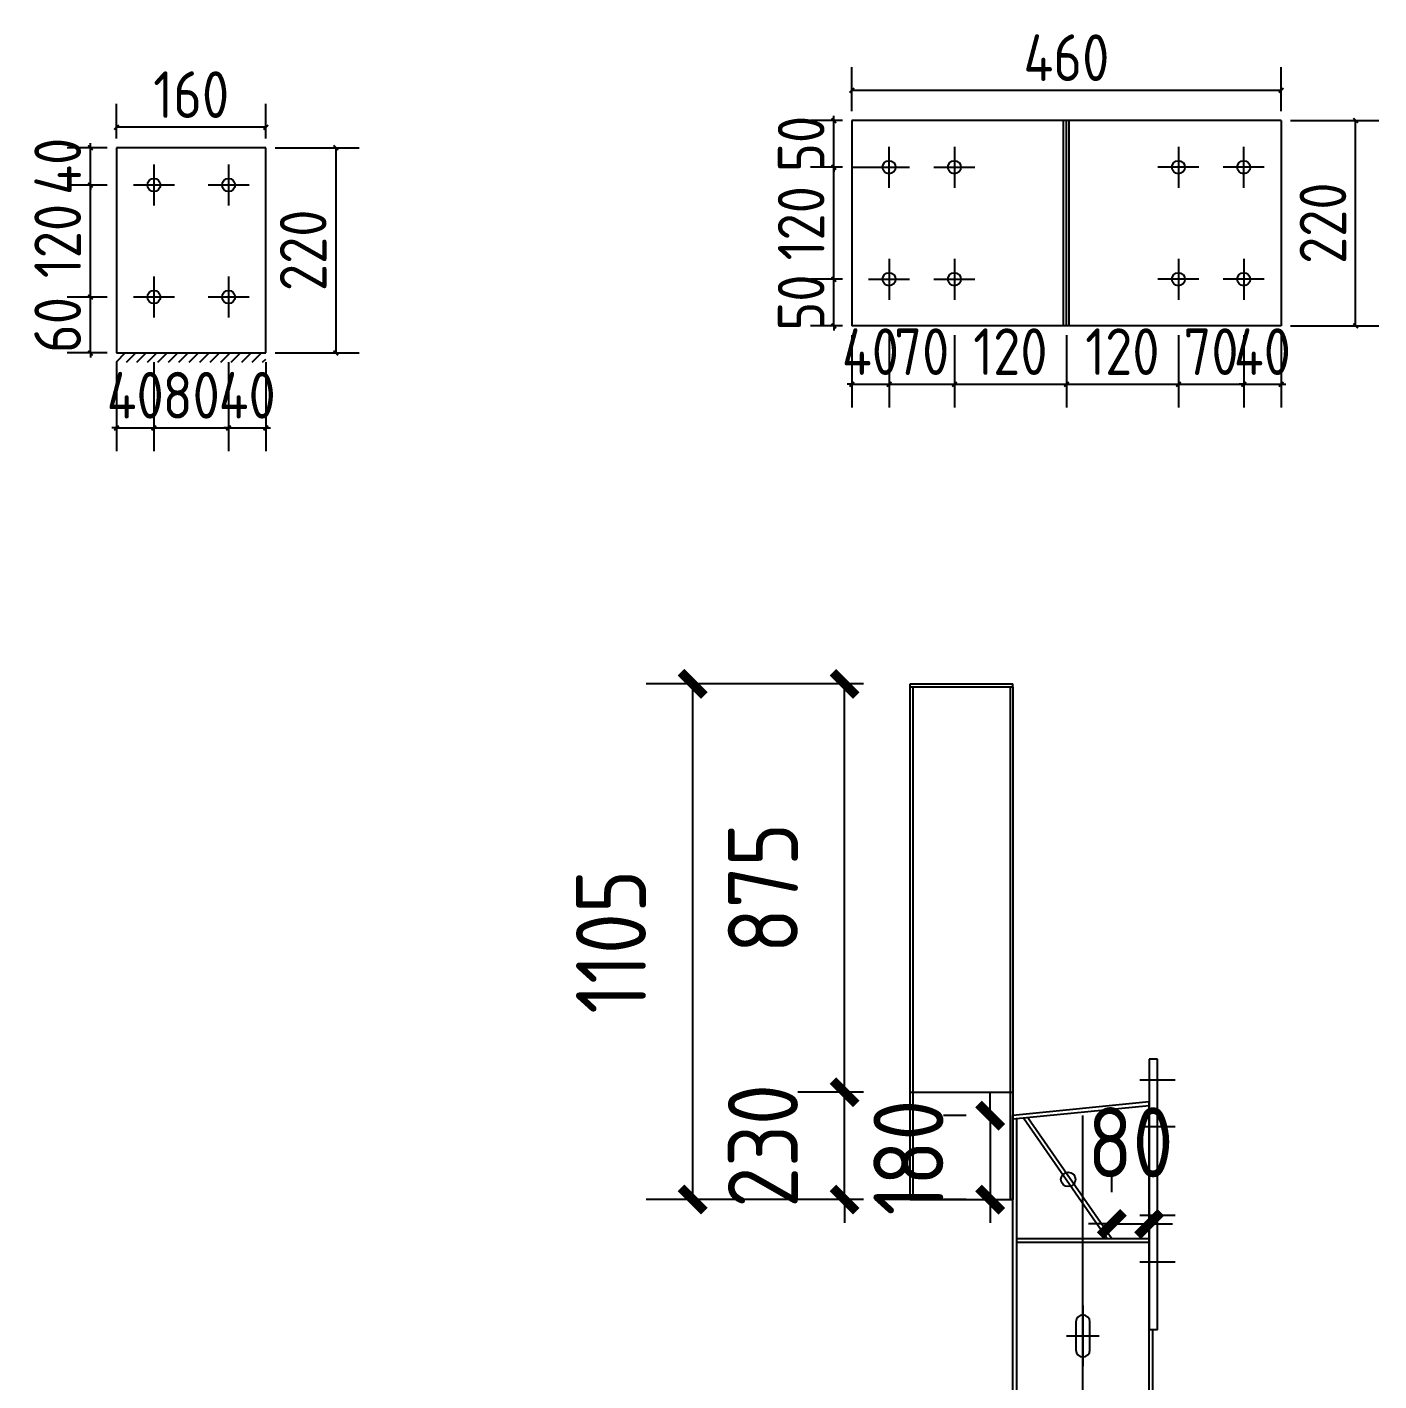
# Model space of a CAD drawing. Extents: x 533809 to 747315, y -17138 to 180511.
# Drawn here: x 644187 to 647084, y 151221 to 154123 of the extents above; entities that cross this region are included whole.
import ezdxf

# ---------------------------------------------------------------- set-up
doc = ezdxf.new("R2010")
doc.units = 0
doc.header["$LTSCALE"] = 1000
doc.header["$MEASUREMENT"] = 0
doc.layers.add('AXIS', color=3, linetype='Continuous')
doc.layers.add('DOTE', color=1, linetype='Continuous')
doc.styles.get("Standard").update_dxf_attribs({"font": 'gbenor.shx', "bigfont": 'gbcbig.shx'})
doc.dimstyles.get("Standard").update_dxf_attribs({"dimscale": 100, "dimtxt": 3.5, "dimasz": 1, "dimexe": 2.5, "dimexo": 3, "dimgap": 1.5, "dimtad": 1, "dimdec": 0, "dimzin": 0, "dimdsep": 46, "dimtxsty": 'Standard', "dimblk": 'ARCHTICK', "dimcen": 0.09, "dimadec": 0, "dimazin": 0, "dimtfac": 1, "dimtdec": 0, "dimtix": 1, "dimtmove": 2, "dimatfit": 3, "dimfxl": 1, "dimtolj": 1, "dimtzin": 0, "dimarcsym": 0})

# ---------------------------------------------------------------- blocks, each defined once
blk = doc.blocks.new('_ArchTick')
at = {"color": 0, "linetype": 'ByBlock', "const_width": 0.4}
blk.add_lwpolyline([(-0.5, -0.5), (0.5, 0.5)], dxfattribs=at)
blk = doc.blocks.new('*D490')
at = {"color": 3, "lineweight": -2}
for p, q in [((644378.8, 153404.1), (644378.8, 153213.5)), ((644458.8, 153404.1), (644458.8, 153213.5)), ((644378.8, 153263.5), (644368.8, 153263.5)), ((644378.8, 153263.5), (644458.8, 153263.5)), ((644458.8, 153263.5), (644468.8, 153263.5))]:
    blk.add_line(p, q, dxfattribs=at)
at = {"layer": 'Defpoints', "color": 0}
for p in [(644378.8, 153424.1), (644458.8, 153424.1), (644458.8, 153263.5)]:
    blk.add_point(p, dxfattribs=at)
at = {"color": 3, "lineweight": -2, "xscale": 10, "yscale": 10, "zscale": 10}
blk.add_blockref('_ArchTick', (644378.8, 153263.5), dxfattribs=at)
at = {"color": 3, "lineweight": -2, "xscale": 10, "yscale": 10, "zscale": 10, "rotation": 180}
blk.add_blockref('_ArchTick', (644458.8, 153263.5), dxfattribs=at)
at = {"color": 0, "insert": (644418.8, 153333.5), "char_height": 100, "attachment_point": 5}
blk.add_mtext('\\A1;40', dxfattribs=at)
blk = doc.blocks.new('*D460')
at = {"color": 3, "lineweight": -2}
for p, q in [((644458.8, 153404.1), (644458.8, 153213.5)), ((644618.8, 153404.1), (644618.8, 153213.5)), ((644458.8, 153263.5), (644618.8, 153263.5))]:
    blk.add_line(p, q, dxfattribs=at)
at = {"layer": 'Defpoints', "color": 0}
for p in [(644458.8, 153424.1), (644618.8, 153424.1), (644618.8, 153263.5)]:
    blk.add_point(p, dxfattribs=at)
at = {"color": 3, "lineweight": -2, "xscale": 10, "yscale": 10, "zscale": 10, "rotation": 180}
blk.add_blockref('_ArchTick', (644458.8, 153263.5), dxfattribs=at)
at = {"color": 3, "lineweight": -2, "xscale": 10, "yscale": 10, "zscale": 10}
blk.add_blockref('_ArchTick', (644618.8, 153263.5), dxfattribs=at)
at = {"color": 0, "insert": (644538.8, 153333.5), "char_height": 100, "attachment_point": 5}
blk.add_mtext('\\A1;80', dxfattribs=at)
blk = doc.blocks.new('*D461')
at = {"color": 3, "lineweight": -2}
for p, q in [((644618.8, 153404.1), (644618.8, 153213.5)), ((644698.8, 153404.1), (644698.8, 153213.5)), ((644618.8, 153263.5), (644608.8, 153263.5)), ((644618.8, 153263.5), (644698.8, 153263.5)), ((644698.8, 153263.5), (644708.8, 153263.5))]:
    blk.add_line(p, q, dxfattribs=at)
at = {"layer": 'Defpoints', "color": 0}
for p in [(644618.8, 153424.1), (644698.8, 153424.1), (644698.8, 153263.5)]:
    blk.add_point(p, dxfattribs=at)
at = {"color": 3, "lineweight": -2, "xscale": 10, "yscale": 10, "zscale": 10}
blk.add_blockref('_ArchTick', (644618.8, 153263.5), dxfattribs=at)
at = {"color": 3, "lineweight": -2, "xscale": 10, "yscale": 10, "zscale": 10, "rotation": 180}
blk.add_blockref('_ArchTick', (644698.8, 153263.5), dxfattribs=at)
at = {"color": 0, "insert": (644658.8, 153333.5), "char_height": 100, "attachment_point": 5}
blk.add_mtext('\\A1;40', dxfattribs=at)
blk = doc.blocks.new('*D462')
at = {"color": 3, "lineweight": -2}
for p, q in [((644358.8, 153544.1), (644272.6, 153544.1)), ((644322.6, 153544.1), (644322.6, 153554.1)), ((644322.6, 153424.1), (644322.6, 153544.1)), ((644358.8, 153424.1), (644272.6, 153424.1)), ((644322.6, 153424.1), (644322.6, 153414.1))]:
    blk.add_line(p, q, dxfattribs=at)
at = {"layer": 'Defpoints', "color": 0}
for p in [(644322.6, 153544.1), (644378.8, 153544.1), (644378.8, 153424.1)]:
    blk.add_point(p, dxfattribs=at)
at = {"color": 3, "lineweight": -2, "xscale": 10, "yscale": 10, "zscale": 10}
for p, rotation in [((644322.6, 153544.1), 270), ((644322.6, 153424.1), 90)]:
    blk.add_blockref('_ArchTick', p, dxfattribs=dict(at, rotation=rotation))
at = {"color": 0, "insert": (644252.6, 153484.1), "char_height": 100, "attachment_point": 5, "rotation": 90}
blk.add_mtext('\\A1;60', dxfattribs=at)
blk = doc.blocks.new('*D463')
at = {"color": 3, "lineweight": -2}
for p, q in [((644358.8, 153784.1), (644272.6, 153784.1)), ((644322.6, 153544.1), (644322.6, 153784.1)), ((644358.8, 153544.1), (644272.6, 153544.1))]:
    blk.add_line(p, q, dxfattribs=at)
at = {"layer": 'Defpoints', "color": 0}
for p in [(644322.6, 153784.1), (644378.8, 153784.1), (644378.8, 153544.1)]:
    blk.add_point(p, dxfattribs=at)
at = {"color": 3, "lineweight": -2, "xscale": 10, "yscale": 10, "zscale": 10}
for p, rotation in [((644322.6, 153784.1), 90), ((644322.6, 153544.1), 270)]:
    blk.add_blockref('_ArchTick', p, dxfattribs=dict(at, rotation=rotation))
at = {"color": 0, "insert": (644252.6, 153664.1), "char_height": 100, "attachment_point": 5, "rotation": 90}
blk.add_mtext('\\A1;120', dxfattribs=at)
blk = doc.blocks.new('*D491')
at = {"color": 3, "lineweight": -2}
for p, q in [((644358.8, 153864.1), (644272.6, 153864.1)), ((644322.6, 153864.1), (644322.6, 153874.1)), ((644322.6, 153784.1), (644322.6, 153864.1)), ((644358.8, 153784.1), (644272.6, 153784.1)), ((644322.6, 153784.1), (644322.6, 153774.1))]:
    blk.add_line(p, q, dxfattribs=at)
at = {"layer": 'Defpoints', "color": 0}
for p in [(644322.6, 153864.1), (644378.8, 153864.1), (644378.8, 153784.1)]:
    blk.add_point(p, dxfattribs=at)
at = {"color": 3, "lineweight": -2, "xscale": 10, "yscale": 10, "zscale": 10}
for p, rotation in [((644322.6, 153864.1), 270), ((644322.6, 153784.1), 90)]:
    blk.add_blockref('_ArchTick', p, dxfattribs=dict(at, rotation=rotation))
at = {"color": 0, "insert": (644252.6, 153824.1), "char_height": 100, "attachment_point": 5, "rotation": 90}
blk.add_mtext('\\A1;40', dxfattribs=at)
blk = doc.blocks.new('*D492')
at = {"color": 3, "lineweight": -2}
for p, q in [((644378.8, 153884.1), (644378.8, 153957.7)), ((644698.8, 153884.1), (644698.8, 153957.7)), ((644698.8, 153907.7), (644378.8, 153907.7))]:
    blk.add_line(p, q, dxfattribs=at)
at = {"layer": 'Defpoints', "color": 0}
for p in [(644378.8, 153907.7), (644378.8, 153864.1), (644698.8, 153864.1)]:
    blk.add_point(p, dxfattribs=at)
at = {"color": 3, "lineweight": -2, "xscale": 10, "yscale": 10, "zscale": 10, "rotation": 180}
blk.add_blockref('_ArchTick', (644378.8, 153907.7), dxfattribs=at)
at = {"color": 3, "lineweight": -2, "xscale": 10, "yscale": 10, "zscale": 10}
blk.add_blockref('_ArchTick', (644698.8, 153907.7), dxfattribs=at)
at = {"color": 0, "insert": (644538.8, 153977.7), "char_height": 100, "attachment_point": 5}
blk.add_mtext('\\A1;160', dxfattribs=at)
blk = doc.blocks.new('*D464')
at = {"color": 3, "lineweight": -2}
for p, q in [((644718.8, 153864.1), (644898.8, 153864.1)), ((644848.8, 153864.1), (644848.8, 153424.1)), ((644718.8, 153424.1), (644898.8, 153424.1))]:
    blk.add_line(p, q, dxfattribs=at)
at = {"layer": 'Defpoints', "color": 0}
for p in [(644698.8, 153864.1), (644698.8, 153424.1), (644848.8, 153424.1)]:
    blk.add_point(p, dxfattribs=at)
at = {"color": 3, "lineweight": -2, "xscale": 10, "yscale": 10, "zscale": 10}
for p, rotation in [((644848.8, 153864.1), 90), ((644848.8, 153424.1), 270)]:
    blk.add_blockref('_ArchTick', p, dxfattribs=dict(at, rotation=rotation))
at = {"color": 0, "insert": (644778.8, 153644.1), "char_height": 100, "attachment_point": 5, "rotation": 90}
blk.add_mtext('\\A1;220', dxfattribs=at)
blk = doc.blocks.new('*D520')
at = {"color": 3, "lineweight": -2}
for p, q in [((645916, 153582.2), (645916, 153592.2)), ((645934.5, 153582.2), (645866, 153582.2)), ((645916, 153482.2), (645916, 153582.2)), ((645934.5, 153482.2), (645866, 153482.2)), ((645916, 153482.2), (645916, 153472.2))]:
    blk.add_line(p, q, dxfattribs=at)
at = {"layer": 'Defpoints', "color": 0}
for p in [(645916, 153582.2), (645954.5, 153582.2), (645954.5, 153482.2)]:
    blk.add_point(p, dxfattribs=at)
at = {"color": 3, "lineweight": -2, "xscale": 10, "yscale": 10, "zscale": 10}
for p, rotation in [((645916, 153582.2), 270), ((645916, 153482.2), 90)]:
    blk.add_blockref('_ArchTick', p, dxfattribs=dict(at, rotation=rotation))
at = {"color": 0, "insert": (645846, 153532.2), "char_height": 100, "attachment_point": 5, "rotation": 90}
blk.add_mtext('\\A1;50', dxfattribs=at)
blk = doc.blocks.new('*D521')
at = {"color": 3, "lineweight": -2}
for p, q in [((645934.5, 153822.2), (645866, 153822.2)), ((645916, 153582.2), (645916, 153822.2)), ((645934.5, 153582.2), (645866, 153582.2))]:
    blk.add_line(p, q, dxfattribs=at)
at = {"layer": 'Defpoints', "color": 0}
for p in [(645916, 153822.2), (645954.5, 153822.2), (645954.5, 153582.2)]:
    blk.add_point(p, dxfattribs=at)
at = {"color": 3, "lineweight": -2, "xscale": 10, "yscale": 10, "zscale": 10}
for p, rotation in [((645916, 153822.2), 90), ((645916, 153582.2), 270)]:
    blk.add_blockref('_ArchTick', p, dxfattribs=dict(at, rotation=rotation))
at = {"color": 0, "insert": (645846, 153702.2), "char_height": 100, "attachment_point": 5, "rotation": 90}
blk.add_mtext('\\A1;120', dxfattribs=at)
blk = doc.blocks.new('*D522')
at = {"color": 3, "lineweight": -2}
for p, q in [((645934.5, 153922.2), (645866, 153922.2)), ((645916, 153922.2), (645916, 153932.2)), ((645916, 153822.2), (645916, 153922.2)), ((645934.5, 153822.2), (645866, 153822.2)), ((645916, 153822.2), (645916, 153812.2))]:
    blk.add_line(p, q, dxfattribs=at)
at = {"layer": 'Defpoints', "color": 0}
for p in [(645916, 153922.2), (645954.5, 153922.2), (645954.5, 153822.2)]:
    blk.add_point(p, dxfattribs=at)
at = {"color": 3, "lineweight": -2, "xscale": 10, "yscale": 10, "zscale": 10}
for p, rotation in [((645916, 153922.2), 270), ((645916, 153822.2), 90)]:
    blk.add_blockref('_ArchTick', p, dxfattribs=dict(at, rotation=rotation))
at = {"color": 0, "insert": (645846, 153872.2), "char_height": 100, "attachment_point": 5, "rotation": 90}
blk.add_mtext('\\A1;50', dxfattribs=at)
blk = doc.blocks.new('*D515')
at = {"color": 3, "lineweight": -2}
for p, q in [((645954.5, 153462.2), (645954.5, 153307)), ((646034.5, 153462.2), (646034.5, 153307)), ((645954.5, 153357), (645944.5, 153357)), ((645954.5, 153357), (646034.5, 153357)), ((646034.5, 153357), (646044.5, 153357))]:
    blk.add_line(p, q, dxfattribs=at)
at = {"layer": 'Defpoints', "color": 0}
for p in [(645954.5, 153482.2), (646034.5, 153482.2), (646034.5, 153357)]:
    blk.add_point(p, dxfattribs=at)
at = {"color": 3, "lineweight": -2, "xscale": 10, "yscale": 10, "zscale": 10}
blk.add_blockref('_ArchTick', (645954.5, 153357), dxfattribs=at)
at = {"color": 3, "lineweight": -2, "xscale": 10, "yscale": 10, "zscale": 10, "rotation": 180}
blk.add_blockref('_ArchTick', (646034.5, 153357), dxfattribs=at)
at = {"color": 0, "insert": (645994.5, 153427), "char_height": 100, "attachment_point": 5}
blk.add_mtext('\\A1;40', dxfattribs=at)
blk = doc.blocks.new('*D516')
at = {"color": 3, "lineweight": -2}
for p, q in [((646034.5, 153462.2), (646034.5, 153307)), ((646174.5, 153462.2), (646174.5, 153307)), ((646034.5, 153357), (646174.5, 153357))]:
    blk.add_line(p, q, dxfattribs=at)
at = {"layer": 'Defpoints', "color": 0}
for p in [(646034.5, 153482.2), (646174.5, 153482.2), (646174.5, 153357)]:
    blk.add_point(p, dxfattribs=at)
at = {"color": 3, "lineweight": -2, "xscale": 10, "yscale": 10, "zscale": 10, "rotation": 180}
blk.add_blockref('_ArchTick', (646034.5, 153357), dxfattribs=at)
at = {"color": 3, "lineweight": -2, "xscale": 10, "yscale": 10, "zscale": 10}
blk.add_blockref('_ArchTick', (646174.5, 153357), dxfattribs=at)
at = {"color": 0, "insert": (646104.5, 153427), "char_height": 100, "attachment_point": 5}
blk.add_mtext('\\A1;70', dxfattribs=at)
blk = doc.blocks.new('*D517')
at = {"color": 3, "lineweight": -2}
for p, q in [((646174.5, 153462.2), (646174.5, 153307)), ((646414.5, 153462.2), (646414.5, 153307)), ((646174.5, 153357), (646414.5, 153357))]:
    blk.add_line(p, q, dxfattribs=at)
at = {"layer": 'Defpoints', "color": 0}
for p in [(646174.5, 153482.2), (646414.5, 153482.2), (646414.5, 153357)]:
    blk.add_point(p, dxfattribs=at)
at = {"color": 3, "lineweight": -2, "xscale": 10, "yscale": 10, "zscale": 10, "rotation": 180}
blk.add_blockref('_ArchTick', (646174.5, 153357), dxfattribs=at)
at = {"color": 3, "lineweight": -2, "xscale": 10, "yscale": 10, "zscale": 10}
blk.add_blockref('_ArchTick', (646414.5, 153357), dxfattribs=at)
at = {"color": 0, "insert": (646294.5, 153427), "char_height": 100, "attachment_point": 5}
blk.add_mtext('\\A1;120', dxfattribs=at)
blk = doc.blocks.new('*D518')
at = {"color": 3, "lineweight": -2}
for p, q in [((646654.5, 153462.2), (646654.5, 153307)), ((646794.5, 153462.2), (646794.5, 153307)), ((646654.5, 153357), (646794.5, 153357))]:
    blk.add_line(p, q, dxfattribs=at)
at = {"layer": 'Defpoints', "color": 0}
for p in [(646654.5, 153482.2), (646794.5, 153482.2), (646794.5, 153357)]:
    blk.add_point(p, dxfattribs=at)
at = {"color": 3, "lineweight": -2, "xscale": 10, "yscale": 10, "zscale": 10, "rotation": 180}
blk.add_blockref('_ArchTick', (646654.5, 153357), dxfattribs=at)
at = {"color": 3, "lineweight": -2, "xscale": 10, "yscale": 10, "zscale": 10}
blk.add_blockref('_ArchTick', (646794.5, 153357), dxfattribs=at)
at = {"color": 0, "insert": (646724.5, 153427), "char_height": 100, "attachment_point": 5}
blk.add_mtext('\\A1;70', dxfattribs=at)
blk = doc.blocks.new('*D523')
at = {"color": 3, "lineweight": -2}
for p, q in [((646794.5, 153462.2), (646794.5, 153307)), ((646874.5, 153462.2), (646874.5, 153307)), ((646794.5, 153357), (646784.5, 153357)), ((646794.5, 153357), (646874.5, 153357)), ((646874.5, 153357), (646884.5, 153357))]:
    blk.add_line(p, q, dxfattribs=at)
at = {"layer": 'Defpoints', "color": 0}
for p in [(646794.5, 153482.2), (646874.5, 153482.2), (646874.5, 153357)]:
    blk.add_point(p, dxfattribs=at)
at = {"color": 3, "lineweight": -2, "xscale": 10, "yscale": 10, "zscale": 10}
blk.add_blockref('_ArchTick', (646794.5, 153357), dxfattribs=at)
at = {"color": 3, "lineweight": -2, "xscale": 10, "yscale": 10, "zscale": 10, "rotation": 180}
blk.add_blockref('_ArchTick', (646874.5, 153357), dxfattribs=at)
at = {"color": 0, "insert": (646834.5, 153427), "char_height": 100, "attachment_point": 5}
blk.add_mtext('\\A1;40', dxfattribs=at)
blk = doc.blocks.new('*D524')
at = {"color": 3, "lineweight": -2}
for p, q in [((645954.5, 153942.2), (645954.5, 154036.9)), ((646874.5, 153942.2), (646874.5, 154036.9)), ((646874.5, 153986.9), (645954.5, 153986.9))]:
    blk.add_line(p, q, dxfattribs=at)
at = {"layer": 'Defpoints', "color": 0}
for p in [(645954.5, 153986.9), (645954.5, 153922.2), (646874.5, 153922.2)]:
    blk.add_point(p, dxfattribs=at)
at = {"color": 3, "lineweight": -2, "xscale": 10, "yscale": 10, "zscale": 10, "rotation": 180}
blk.add_blockref('_ArchTick', (645954.5, 153986.9), dxfattribs=at)
at = {"color": 3, "lineweight": -2, "xscale": 10, "yscale": 10, "zscale": 10}
blk.add_blockref('_ArchTick', (646874.5, 153986.9), dxfattribs=at)
at = {"color": 0, "insert": (646414.5, 154056.9), "char_height": 100, "attachment_point": 5}
blk.add_mtext('\\A1;460', dxfattribs=at)
blk = doc.blocks.new('*D525')
at = {"color": 3, "lineweight": -2}
for p, q in [((646894.5, 153922.2), (647084.3, 153922.2)), ((647034.3, 153482.2), (647034.3, 153922.2)), ((646894.5, 153482.2), (647084.3, 153482.2))]:
    blk.add_line(p, q, dxfattribs=at)
at = {"layer": 'Defpoints', "color": 0}
for p in [(646874.5, 153922.2), (647034.3, 153922.2), (646874.5, 153482.2)]:
    blk.add_point(p, dxfattribs=at)
at = {"color": 3, "lineweight": -2, "xscale": 10, "yscale": 10, "zscale": 10}
for p, rotation in [((647034.3, 153922.2), 90), ((647034.3, 153482.2), 270)]:
    blk.add_blockref('_ArchTick', p, dxfattribs=dict(at, rotation=rotation))
at = {"color": 0, "insert": (646964.3, 153702.2), "char_height": 100, "attachment_point": 5, "rotation": 90}
blk.add_mtext('\\A1;220', dxfattribs=at)
blk = doc.blocks.new('*D519')
at = {"color": 3, "lineweight": -2}
for p, q in [((646414.5, 153462.2), (646414.5, 153307)), ((646654.5, 153458.9), (646654.5, 153307)), ((646414.5, 153357), (646654.5, 153357))]:
    blk.add_line(p, q, dxfattribs=at)
at = {"layer": 'Defpoints', "color": 0}
for p in [(646414.5, 153482.2), (646654.5, 153478.9), (646654.5, 153357)]:
    blk.add_point(p, dxfattribs=at)
at = {"color": 3, "lineweight": -2, "xscale": 10, "yscale": 10, "zscale": 10, "rotation": 180}
blk.add_blockref('_ArchTick', (646414.5, 153357), dxfattribs=at)
at = {"color": 3, "lineweight": -2, "xscale": 10, "yscale": 10, "zscale": 10}
blk.add_blockref('_ArchTick', (646654.5, 153357), dxfattribs=at)
at = {"color": 0, "insert": (646534.5, 153427), "char_height": 100, "attachment_point": 5}
blk.add_mtext('\\A1;120', dxfattribs=at)
blk = doc.blocks.new('*D742')
at = {"layer": 'AXIS', "color": 3, "lineweight": -2}
for p, q in [((645939.1, 151840), (645939.1, 151890)), ((645979.9, 151840), (645839.1, 151840)), ((645939.1, 151610), (645939.1, 151840)), ((645979.9, 151610), (645839.1, 151610)), ((645939.1, 151610), (645939.1, 151560))]:
    blk.add_line(p, q, dxfattribs=at)
at = {"layer": 'Defpoints', "color": 0}
for p in [(645939.1, 151840), (646079.9, 151840), (646079.9, 151610)]:
    blk.add_point(p, dxfattribs=at)
at = {"layer": 'AXIS', "color": 3, "lineweight": -2, "xscale": 50, "yscale": 50, "zscale": 50}
for p, rotation in [((645939.1, 151840), 270), ((645939.1, 151610), 90)]:
    blk.add_blockref('_ArchTick', p, dxfattribs=dict(at, rotation=rotation))
at = {"layer": 'AXIS', "color": 0, "insert": (645764.1, 151725), "char_height": 150, "attachment_point": 5, "rotation": 90}
blk.add_mtext('\\A1;230', dxfattribs=at)
blk = doc.blocks.new('*D749')
at = {"layer": 'AXIS', "color": 3, "lineweight": -2}
for p, q in [((645979.9, 152715), (645839.1, 152715)), ((645939.1, 151840), (645939.1, 152715)), ((645979.9, 151840), (645839.1, 151840))]:
    blk.add_line(p, q, dxfattribs=at)
at = {"layer": 'Defpoints', "color": 0}
for p in [(645939.1, 152715), (646079.9, 152715), (646079.9, 151840)]:
    blk.add_point(p, dxfattribs=at)
at = {"layer": 'AXIS', "color": 3, "lineweight": -2, "xscale": 50, "yscale": 50, "zscale": 50}
for p, rotation in [((645939.1, 152715), 90), ((645939.1, 151840), 270)]:
    blk.add_blockref('_ArchTick', p, dxfattribs=dict(at, rotation=rotation))
at = {"layer": 'AXIS', "color": 0, "insert": (645764.1, 152277.5), "char_height": 150, "attachment_point": 5, "rotation": 90}
blk.add_mtext('\\A1;875', dxfattribs=at)
blk = doc.blocks.new('*D750')
at = {"layer": 'AXIS', "color": 3, "lineweight": -2}
for p, q in [((646511.9, 151625.8), (646511.9, 151657.7)), ((646591.9, 151625.8), (646591.9, 151657.7)), ((646511.9, 151557.7), (646461.9, 151557.7)), ((646511.9, 151557.7), (646591.9, 151557.7)), ((646591.9, 151557.7), (646641.9, 151557.7))]:
    blk.add_line(p, q, dxfattribs=at)
at = {"layer": 'Defpoints', "color": 0}
for p in [(646591.9, 151557.7), (646511.9, 151525.8), (646591.9, 151525.8)]:
    blk.add_point(p, dxfattribs=at)
at = {"layer": 'AXIS', "color": 3, "lineweight": -2, "xscale": 50, "yscale": 50, "zscale": 50}
blk.add_blockref('_ArchTick', (646511.9, 151557.7), dxfattribs=at)
at = {"layer": 'AXIS', "color": 3, "lineweight": -2, "xscale": 50, "yscale": 50, "zscale": 50, "rotation": 180}
blk.add_blockref('_ArchTick', (646591.9, 151557.7), dxfattribs=at)
at = {"layer": 'AXIS', "color": 0, "insert": (646551.9, 151732.7), "char_height": 150, "attachment_point": 5}
blk.add_mtext('\\A1;80', dxfattribs=at)
blk = doc.blocks.new('*D1342')
at = {"layer": 'AXIS', "color": 3, "lineweight": -2}
for p, q in [((645979.9, 152715), (645513.5, 152715)), ((645613.5, 151610), (645613.5, 152715)), ((645979.9, 151610), (645513.5, 151610))]:
    blk.add_line(p, q, dxfattribs=at)
at = {"layer": 'Defpoints', "color": 0}
for p in [(645613.5, 152715), (646079.9, 152715), (646079.9, 151610)]:
    blk.add_point(p, dxfattribs=at)
at = {"layer": 'AXIS', "color": 3, "lineweight": -2, "xscale": 50, "yscale": 50, "zscale": 50}
for p, rotation in [((645613.5, 152715), 90), ((645613.5, 151610), 270)]:
    blk.add_blockref('_ArchTick', p, dxfattribs=dict(at, rotation=rotation))
at = {"layer": 'AXIS', "color": 0, "insert": (645438.5, 152162.5), "char_height": 150, "attachment_point": 5, "rotation": 90}
blk.add_mtext('\\A1;1105', dxfattribs=at)
blk = doc.blocks.new('*D1353')
at = {"layer": 'AXIS', "color": 3, "lineweight": -2}
for p, q in [((646251, 151790), (646251, 151840)), ((646199.9, 151790), (646151, 151790)), ((646251, 151790), (646251, 151610)), ((646199.9, 151610), (646151, 151610)), ((646251, 151610), (646251, 151560))]:
    blk.add_line(p, q, dxfattribs=at)
at = {"layer": 'Defpoints', "color": 0}
for p in [(646299.9, 151790), (646251, 151610), (646299.9, 151610)]:
    blk.add_point(p, dxfattribs=at)
at = {"layer": 'AXIS', "color": 3, "lineweight": -2, "xscale": 50, "yscale": 50, "zscale": 50}
for p, rotation in [((646251, 151790), 270), ((646251, 151610), 90)]:
    blk.add_blockref('_ArchTick', p, dxfattribs=dict(at, rotation=rotation))
at = {"layer": 'AXIS', "color": 0, "insert": (646076, 151700), "char_height": 150, "attachment_point": 5, "rotation": 90}
blk.add_mtext('\\A1;180', dxfattribs=at)

msp = doc.modelspace()

# ---------------------------------------------------------------- hatches: boundary and pattern name
h = msp.add_hatch()
h.set_pattern_fill('ANSI31', color=256, scale=10, style=0)
h.set_pattern_definition([(45, (161794.045, -41878.541), (-11.22532015, 11.22532015), [])])
h.paths.add_polyline_path([(644698.8, 153424.1), (644688.5, 153424.1), (644698.8, 153410.7)], flags=17)
h.paths.add_polyline_path([(644688.5, 153424.1), (644378.8, 153424.1), (644378.8, 153404.1), (644698.8, 153404.1), (644698.8, 153410.7)])

# ---------------------------------------------------------------- linework, layer by layer
for p, q in [((645954.5, 153922.2), (645954.5, 153482.2)), ((646874.5, 153922.2), (645954.5, 153922.2)), ((646874.5, 153922.2), (646874.5, 153482.2)), ((644378.8, 153864.1), (644378.8, 153424.1)), ((644698.8, 153864.1), (644378.8, 153864.1)), ((644698.8, 153424.1), (644698.8, 153864.1)), ((646034.1, 153866.2), (646034.1, 153778.2)), ((646174.5, 153866.2), (646174.5, 153778.2)), ((646654.5, 153866.2), (646654.5, 153778.2)), ((646794.1, 153866.2), (646794.1, 153778.2)), ((644458.8, 153828.1), (644458.8, 153740.1)), ((644618.8, 153828.1), (644618.8, 153740.1)), ((645954.5, 153822.2), (646034.5, 153822.2)), ((645990.5, 153822.2), (646078.5, 153822.2)), ((646130.5, 153822.2), (646218.5, 153822.2)), ((646698.5, 153822.2), (646610.5, 153822.2)), ((646838.5, 153822.2), (646750.5, 153822.2)), ((644502.8, 153784.1), (644414.8, 153784.1)), ((644662.8, 153784.1), (644574.8, 153784.1)), ((646034.5, 153626.2), (646034.5, 153538.2)), ((646174.5, 153626.2), (646174.5, 153538.2)), ((646654.5, 153626.2), (646654.5, 153538.2)), ((646794.5, 153626.2), (646794.5, 153538.2)), ((644458.8, 153588.1), (644458.8, 153500.1)), ((644618.8, 153588.1), (644618.8, 153500.1)), ((645990.5, 153582.2), (646078.5, 153582.2)), ((646130.5, 153582.2), (646218.5, 153582.2)), ((646698.5, 153582.2), (646610.5, 153582.2)), ((646838.5, 153582.2), (646750.5, 153582.2)), ((644502.8, 153544.1), (644414.8, 153544.1)), ((644662.8, 153544.1), (644574.8, 153544.1)), ((646874.5, 153482.2), (645954.5, 153482.2)), ((644378.8, 153424.1), (644698.8, 153424.1)), ((646079.9, 151840), (646299.9, 151840)), ((646591.9, 151819.2), (646299.9, 151790)), ((646591.9, 151811.2), (646299.9, 151782)), ((646502.2, 151525.8), (646322.3, 151784.2)), ((646511.9, 151525.8), (646331.5, 151785.1)), ((646591.9, 151525.8), (646307.9, 151525.8)), ((646591.9, 151517.7), (646307.9, 151517.7)), ((646449.9, 151382.7), (646449.9, 151252.7)), ((646449.9, 151317.7), (646449.9, 151362.7)), ((646434.9, 151347.7), (646434.9, 151287.7)), ((646464.9, 151287.7), (646464.9, 151347.7))]:
    msp.add_line(p, q)
at = {"color": 4}
for p, q in [((646408.5, 153482.2), (646408.5, 153922.2)), ((646420.5, 153482.2), (646420.5, 153922.2)), ((646079.9, 151610), (646079.9, 152709)), ((646085.9, 151610), (646085.9, 152709)), ((646293.9, 152709), (646293.9, 151610)), ((646299.9, 152709), (646299.9, 151610)), ((646079.9, 151610), (646299.9, 151610))]:
    msp.add_line(p, q, dxfattribs=at)
at = {"color": 1}
msp.add_line((646414.5, 153482.2), (646414.5, 153922.2), dxfattribs=at)
at = {"color": 2}
for p, q in [((646079.9, 152715), (646299.9, 152715)), ((646079.9, 152709), (646079.9, 152715)), ((646079.9, 152709), (646299.9, 152709)), ((646299.9, 152709), (646299.9, 152715)), ((646609.9, 151911), (646591.9, 151911)), ((646591.9, 151911), (646591.9, 151331)), ((646647.9, 151866), (646571.9, 151866)), ((646647.9, 151766), (646571.9, 151766)), ((646647.9, 151576), (646571.9, 151576)), ((646647.9, 151476), (646571.9, 151476)), ((646609.9, 151331), (646591.9, 151331)), ((646414.9, 151317.7), (646484.9, 151317.7))]:
    msp.add_line(p, q, dxfattribs=at)
for centre, radius in [((646034.5, 153822.2), 14), ((646174.5, 153822.2), 14), ((646654.5, 153822.2), 14), ((646794.5, 153822.2), 14), ((644458.8, 153784.1), 14), ((644618.8, 153784.1), 14), ((646034.5, 153582.2), 14), ((646174.5, 153582.2), 14), ((646654.5, 153582.2), 14), ((646794.5, 153582.2), 14), ((644458.8, 153544.1), 14), ((644618.8, 153544.1), 14), ((646418.4, 151653.2), 15.5)]:
    msp.add_circle(centre, radius)
for centre, start, end in [((646449.9, 151347.7), 0, 180), ((646449.9, 151287.7), 180, 0)]:
    msp.add_arc(centre, 15, start, end)
at = {"layer": 'DOTE', "color": 2}
msp.add_line((646609.9, 151331), (646609.9, 151911), dxfattribs=at)
at = {"layer": 'DOTE', "color": 0}
for p, q in [((646591.9, 150950.4), (646591.9, 151819.2)), ((646299.9, 150950.4), (646299.9, 151790)), ((646307.9, 150950.4), (646307.9, 151782.8)), ((646599.9, 150950.4), (646599.9, 151331))]:
    msp.add_line(p, q, dxfattribs=at)
at = {"layer": 'DOTE'}
msp.add_line((646449.9, 150950.4), (646449.9, 151790), dxfattribs=at)

# ---------------------------------------------------------------- dimensions: what is measured, and where the dimension line sits
for p1, p2, distance, picture, middle in [((646874.5, 153922.2), (645954.5, 153922.2), -64.7, '*D524', (646414.5, 154056.9)), ((644698.8, 153864.1), (644378.8, 153864.1), -43.6, '*D492', (644538.8, 153977.7)), ((646874.5, 153482.2), (646874.5, 153922.2), -159.8, '*D525', (646964.3, 153702.2)), ((644698.8, 153864.1), (644698.8, 153424.1), 150, '*D464', (644778.8, 153644.1))]:
    dim = msp.add_aligned_dim(p1=p1, p2=p2, distance=distance, dimstyle='Standard', override={"dimtxt": 1, "dimasz": 0.1, "dimexe": 0.5, "dimexo": 0.2, "dimgap": 0.2, "dimlfac": 0.5, "dimclrd": 3, "dimclre": 3})
    dim.commit()
    dim.dimension.update_dxf_attribs({"geometry": picture, "text_midpoint": middle})
for base, p1, p2, picture, middle in [((645916, 153922.2), (645954.5, 153822.2), (645954.5, 153922.2), '*D522', (645846, 153872.2)), ((644322.6, 153864.1), (644378.8, 153784.1), (644378.8, 153864.1), '*D491', (644252.6, 153824.1)), ((645916, 153822.2), (645954.5, 153582.2), (645954.5, 153822.2), '*D521', (645846, 153702.2)), ((644322.6, 153784.1), (644378.8, 153544.1), (644378.8, 153784.1), '*D463', (644252.6, 153664.1)), ((645916, 153582.2), (645954.5, 153482.2), (645954.5, 153582.2), '*D520', (645846, 153532.2)), ((644322.6, 153544.1), (644378.8, 153424.1), (644378.8, 153544.1), '*D462', (644252.6, 153484.1))]:
    dim = msp.add_linear_dim(base=base, p1=p1, p2=p2, angle=90, dimstyle='Standard', override={"dimtxt": 1, "dimasz": 0.1, "dimexe": 0.5, "dimexo": 0.2, "dimgap": 0.2, "dimlfac": 0.5, "dimclrd": 3, "dimclre": 3})
    dim.commit()
    dim.dimension.update_dxf_attribs({"geometry": picture, "text_midpoint": middle})
for base, p1, p2, picture, middle in [((646034.5, 153357), (645954.5, 153482.2), (646034.5, 153482.2), '*D515', (645994.5, 153427)), ((646174.5, 153357), (646034.5, 153482.2), (646174.5, 153482.2), '*D516', (646104.5, 153427)), ((646414.5, 153357), (646174.5, 153482.2), (646414.5, 153482.2), '*D517', (646294.5, 153427)), ((646654.5, 153357), (646414.5, 153482.2), (646654.5, 153478.9), '*D519', (646534.5, 153427)), ((646794.5, 153357), (646654.5, 153482.2), (646794.5, 153482.2), '*D518', (646724.5, 153427)), ((646874.5, 153357), (646794.5, 153482.2), (646874.5, 153482.2), '*D523', (646834.5, 153427)), ((644458.8, 153263.5), (644378.8, 153424.1), (644458.8, 153424.1), '*D490', (644418.8, 153333.5)), ((644618.8, 153263.5), (644458.8, 153424.1), (644618.8, 153424.1), '*D460', (644538.8, 153333.5)), ((644698.8, 153263.5), (644618.8, 153424.1), (644698.8, 153424.1), '*D461', (644658.8, 153333.5))]:
    dim = msp.add_linear_dim(base=base, p1=p1, p2=p2, dimstyle='Standard', override={"dimtxt": 1, "dimasz": 0.1, "dimexe": 0.5, "dimexo": 0.2, "dimgap": 0.2, "dimlfac": 0.5, "dimclrd": 3, "dimclre": 3})
    dim.commit()
    dim.dimension.update_dxf_attribs({"geometry": picture, "text_midpoint": middle})
at = {"layer": 'AXIS', "color": 0}
for base, p1, p2, picture, middle in [((645613.5, 152715), (646079.9, 151610), (646079.9, 152715), '*D1342', (645438.5, 152162.5)), ((645939.1, 152715), (646079.9, 151840), (646079.9, 152715), '*D749', (645764.1, 152277.5)), ((645939.1, 151840), (646079.9, 151610), (646079.9, 151840), '*D742', (645764.1, 151725)), ((646251, 151610), (646299.9, 151790), (646299.9, 151610), '*D1353', (646076, 151700))]:
    dim = msp.add_linear_dim(base=base, p1=p1, p2=p2, angle=90, dimstyle='Standard', override={"dimtxt": 1.5, "dimasz": 0.5, "dimexe": 1, "dimexo": 1, "dimgap": 1, "dimclrd": 3, "dimclre": 3}, dxfattribs=at)
    dim.commit()
    dim.dimension.update_dxf_attribs({"geometry": picture, "text_midpoint": middle})
dim = msp.add_linear_dim(base=(646591.9, 151557.7), p1=(646511.9, 151525.8), p2=(646591.9, 151525.8), dimstyle='Standard', override={"dimtxt": 1.5, "dimasz": 0.5, "dimexe": 1, "dimexo": 1, "dimgap": 1, "dimclrd": 3, "dimclre": 3}, dxfattribs=at)
dim.commit()
dim.dimension.update_dxf_attribs({"geometry": '*D750', "text_midpoint": (646551.9, 151732.7)})

doc.saveas('drawing.dxf')
